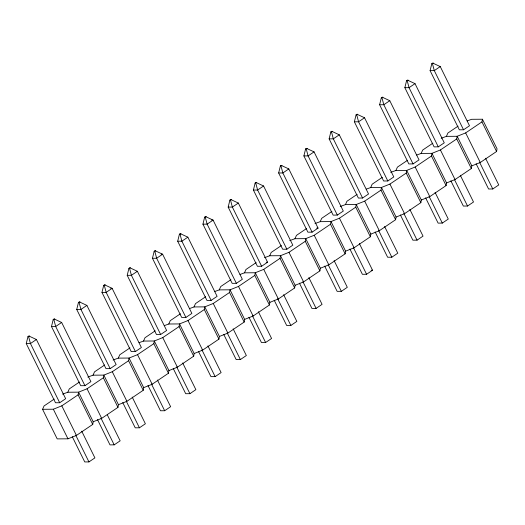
<?xml version="1.0" encoding="UTF-8"?>
<svg xmlns="http://www.w3.org/2000/svg" width="525" height="525" viewBox="0 0 525 525"><rect width="100%" height="100%" fill="white"/><g stroke="black" fill="none" stroke-linecap="round" stroke-linejoin="round"><path stroke-width="0.79" d="M54.226 399.079L44.041 405.963L42.571 409.297L57.199 438.887L67.968 438.815L76.433 435.428L92.735 424.417L78.107 394.826L78.586 392.162L87.052 388.782L103.346 377.77L103.825 375.106L112.291 371.726L128.586 360.708L129.065 358.05L137.53 354.664L153.825 343.652L154.304 340.988L162.77 337.608L179.071 326.589L179.543 323.932L188.009 320.545L204.31 309.533L204.783 306.869L213.248 303.489L229.55 292.478L230.029 289.813L238.494 286.433L254.789 275.415L255.268 272.757L263.734 269.371L280.028 258.359L280.507 255.695L288.973 252.315L305.268 241.297L305.747 238.639L314.213 235.252L330.507 224.241L330.986 221.576L339.452 218.197L355.747 207.185L356.226 204.52L364.691 201.141L380.992 190.122L381.465 187.464L389.931 184.078L406.232 173.066L406.704 170.402L415.17 167.022L431.471 156.004L431.95 153.346L440.416 149.96L456.711 138.948L457.19 136.283L465.655 132.904L481.95 121.892L482.429 119.228L471.653 119.3L467.171 120.927M92.735 424.417L93.207 421.752L78.586 392.162L67.81 392.241L62.58 394.137M93.207 421.752L101.673 418.373L117.974 407.361L118.447 404.696L103.825 375.106L93.05 375.178L87.819 377.075M118.447 404.696L126.919 401.317L143.213 390.298L143.692 387.64L129.065 358.05L118.296 358.122L113.065 360.019M143.692 387.64L152.158 384.254L168.453 373.242L168.932 370.578L154.304 340.988L143.535 341.066L139.053 342.687M168.932 370.578L177.398 367.198L193.692 356.18L194.171 353.522L179.543 323.932L168.774 324.004L164.292 325.631M194.171 353.522L202.637 350.136L218.932 339.124L219.411 336.459L204.783 306.869L194.014 306.948L189.532 308.575M219.411 336.459L227.876 333.08L244.171 322.068L244.65 319.403L230.029 289.813L219.253 289.885L214.771 291.513M244.65 319.403L253.116 316.024L269.41 305.005L269.889 302.348L255.268 272.757L244.493 272.829L240.01 274.457M269.889 302.348L278.355 298.961L294.656 287.949L295.129 285.285L280.507 255.695L269.732 255.767L264.502 257.67M295.129 285.285L303.594 281.905L319.896 270.887L320.368 268.229L305.747 238.639L294.971 238.711L289.741 240.607M320.368 268.229L328.834 264.843L345.135 253.831L345.614 251.167L330.986 221.576L320.217 221.655L314.987 223.552M345.614 251.167L354.08 247.787L370.374 236.775L370.853 234.111L356.226 204.52L345.457 204.593L340.226 206.489M370.853 234.111L379.319 230.731L395.614 219.713L396.093 217.055L381.465 187.464L370.696 187.537L366.214 189.164M396.093 217.055L404.558 213.668L420.853 202.657L421.332 199.992L406.704 170.402L395.935 170.474L390.705 172.377M421.332 199.992L429.798 196.613L446.092 185.594L446.572 182.936L431.95 153.346L421.175 153.418L416.692 155.046M446.572 182.936L455.037 179.55L471.332 168.538L471.811 165.874L457.19 136.283L446.414 136.362L441.184 138.259M471.811 165.874L480.277 162.494L496.578 151.482L497.05 148.818L482.429 119.228M26.25 343.58L27.963 336.617L28.875 336L36.409 339.517L65.658 398.705L59.699 402.734L55.499 402.76L26.25 343.58L30.45 343.547L36.409 339.517M51.489 326.524L53.202 319.561L54.114 318.944L61.648 322.462L90.897 381.642L84.938 385.672L80.738 385.704L51.489 326.524L55.689 326.491L61.648 322.462M76.729 309.461L78.442 302.498L79.354 301.882L86.888 305.406L116.137 364.586L110.178 368.616L105.978 368.642L76.729 309.461L80.929 309.435L86.888 305.406M101.968 292.405L103.681 285.442L104.593 284.826L112.127 288.343L141.376 347.524L135.417 351.553L131.217 351.586L101.968 292.405L106.168 292.373L112.127 288.343L110.729 288.356M127.207 275.343L128.92 268.387L129.833 267.763L137.373 271.287L166.622 330.468L160.657 334.497L156.457 334.523L127.207 275.343L131.407 275.317L137.373 271.287M152.453 258.287L154.16 251.324L155.072 250.707L162.612 254.225L191.861 313.412L185.896 317.441L181.702 317.467L152.453 258.287L156.647 258.254L162.612 254.225L161.208 254.238M177.693 241.224L179.399 234.268L180.318 233.651L187.852 237.169L217.101 296.349L211.135 300.379L206.942 300.412L177.693 241.224L181.886 241.198L187.852 237.169M202.932 224.168L204.638 217.206L205.557 216.589L213.091 220.113L242.34 279.293L236.375 283.323L232.181 283.349L202.932 224.168L207.126 224.142L213.091 220.113L211.693 220.119M228.172 207.113L229.878 200.15L230.797 199.533L238.33 203.05L267.579 262.231L261.621 266.26L257.421 266.293L228.172 207.113L232.365 207.08L238.33 203.05M253.411 190.05L255.124 183.094L256.036 182.47L263.57 185.994L292.819 245.175L286.86 249.204L282.66 249.231L253.411 190.05L257.611 190.024L263.57 185.994M278.65 172.994L280.363 166.031L281.275 165.414L288.809 168.932L318.058 228.113L312.099 232.148L307.899 232.175L278.65 172.994L282.85 172.961L288.809 168.932M303.89 155.932L305.603 148.975L306.515 148.358L314.048 151.876L343.298 211.057L337.339 215.086L333.139 215.119L303.89 155.932L308.09 155.905L314.048 151.876M329.129 138.876L330.842 131.913L331.754 131.296L339.294 134.82L368.543 194.001L362.578 198.03L358.378 198.056L329.129 138.876L333.329 138.849L339.294 134.82M354.375 121.82L356.081 114.857L356.993 114.24L364.534 117.757L393.783 176.938L387.817 180.968L383.624 181L354.375 121.82L358.568 121.787L364.534 117.757M379.614 104.757L381.321 97.801L382.239 97.178L389.773 100.702L419.022 159.882L413.057 163.912L408.863 163.938L379.614 104.757L383.808 104.731L389.773 100.702M404.854 87.701L406.56 80.738L407.479 80.122L415.012 83.639L444.262 142.82L438.296 146.849L434.103 146.882L404.854 87.701L409.047 87.668L415.012 83.639M430.093 70.639L431.799 63.683L432.718 63.066L440.252 66.583L469.501 125.764L463.536 129.793L459.342 129.819L430.093 70.639L434.287 70.612L440.252 66.583M67.81 392.241L69.287 388.907L79.472 382.023M93.05 375.178L94.526 371.844L104.711 364.96M118.296 358.122L119.766 354.788L129.951 347.904M143.535 341.066L145.005 337.733L155.19 330.848M168.774 324.004L170.244 320.67L180.429 313.786M194.014 306.948L195.484 303.614L205.669 296.73M219.253 289.885L220.723 286.552L230.908 279.668M244.493 272.829L245.963 269.496L256.147 262.612M269.732 255.767L271.202 252.433L281.393 245.556M294.971 238.711L296.448 235.377L306.633 228.493M320.217 221.655L321.687 218.321L331.872 211.437M345.457 204.593L346.927 201.259L357.112 194.375M370.696 187.537L372.166 184.203L382.351 177.319M395.935 170.474L397.405 167.14L407.59 160.256M421.175 153.418L422.645 150.084L432.83 143.2M446.414 136.362L447.884 133.028L458.069 126.144M27.963 336.617L29.518 335.993M53.202 319.561L54.758 318.938M78.442 302.498L79.997 301.882M103.681 285.442L105.236 284.819M128.92 268.387L130.476 267.763M154.16 251.324L155.722 250.701M179.399 234.268L180.961 233.645M204.638 217.206L206.2 216.589M229.878 200.15L231.44 199.526M255.124 183.094L256.679 182.47M280.363 166.031L281.918 165.408M305.603 148.975L307.158 148.352M330.842 131.913L332.397 131.296M356.081 114.857L357.637 114.233M381.321 97.801L382.883 97.178M406.56 80.738L408.122 80.115M431.799 63.683L433.361 63.059M42.571 409.297L53.347 409.224L61.812 405.838L78.107 394.826M72.266 436.682L84.748 461.941L88.948 461.915L94.907 457.885L81.71 431.176M97.506 419.619L109.987 444.885L114.188 444.852L120.146 440.823L107.303 414.842M122.745 402.563L135.227 427.822L139.427 427.796L145.386 423.767L132.188 397.064M147.984 385.508L160.466 410.767L164.666 410.734L170.625 406.704L157.428 380.002M173.224 368.445L185.706 393.704L189.906 393.678L195.871 389.648L182.667 362.946M198.463 351.389L210.952 376.648L215.145 376.622L221.11 372.592L207.913 345.883M223.702 334.327L236.191 359.592L240.384 359.559L246.35 355.53L233.152 328.827M248.942 317.271L261.43 342.53L265.624 342.503L271.589 338.474L258.392 311.771M274.188 300.215L286.67 325.474L290.87 325.441L296.828 321.412L283.631 294.709M299.427 283.152L311.909 308.411L316.109 308.385L322.068 304.356L308.871 277.653M324.667 266.096L337.148 291.355L341.348 291.329L347.307 287.3L334.11 260.59M349.906 249.034L362.388 274.299L366.588 274.267L372.547 270.237L359.349 243.534M375.145 231.978L387.627 257.237L391.827 257.211L397.792 253.181L384.589 226.478M400.385 214.922L412.873 240.181L417.067 240.148L423.032 236.119L409.835 209.416M425.624 197.859L438.113 223.118L442.306 223.092L448.271 219.063L435.074 192.36M450.863 180.803L463.352 206.062L467.545 206.036L473.511 202.007L460.313 175.298M476.109 163.741L488.591 189.007L492.785 188.974L498.75 184.944L485.553 158.242M316.66 228.126L318.058 228.113M266.182 262.244L267.579 262.231M371.149 270.25L372.547 270.237M481.95 121.892L496.578 151.482M465.655 132.904L480.277 162.494M463.536 129.793L434.287 70.612L432.449 63.676M479.587 162.271L492.785 188.974M456.711 138.948L471.332 168.538M440.416 149.96L455.037 179.55M438.296 146.849L409.047 87.668L407.203 80.732M454.348 179.327L467.545 206.036M431.471 156.004L446.092 185.594M415.17 167.022L429.798 196.613M413.057 163.912L383.808 104.731L381.964 97.794M429.109 196.389L442.306 223.092M406.232 173.066L420.853 202.657M389.931 184.078L404.558 213.668M387.817 180.968L358.568 121.787L356.724 114.85M403.869 213.445L417.067 240.148M380.992 190.122L395.614 219.713M364.691 201.141L379.319 230.731M362.578 198.03L333.329 138.849L331.485 131.913M378.63 230.508L391.827 257.211M355.747 207.185L370.374 236.775M339.452 218.197L354.08 247.787M337.339 215.086L308.09 155.905L306.246 148.969M353.391 247.564L366.588 274.267M330.507 224.241L345.135 253.831M314.213 235.252L328.834 264.843M312.099 232.148L282.85 172.961L281.006 166.031M328.151 264.62L341.348 291.329M305.268 241.297L319.896 270.887M288.973 252.315L303.594 281.905M286.86 249.204L257.611 190.024L255.767 183.087M302.912 281.682L316.109 308.385M280.028 258.359L294.656 287.949M263.734 269.371L278.355 298.961M261.621 266.26L232.365 207.08L230.527 200.143M277.666 298.738L290.87 325.441M254.789 275.415L269.41 305.005M238.494 286.433L253.116 316.024M236.375 283.323L207.126 224.142L205.282 217.206M252.427 315.801L265.624 342.503M229.55 292.478L244.171 322.068M213.248 303.489L227.876 333.08M211.135 300.379L181.886 241.198L180.042 234.262M227.187 332.857L240.384 359.559M204.31 309.533L218.932 339.124M188.009 320.545L202.637 350.136M185.896 317.441L156.647 258.254L154.803 251.324M201.948 349.913L215.145 376.622M179.071 326.589L193.692 356.18M162.77 337.608L177.398 367.198M160.657 334.497L131.407 275.317L129.563 268.38M176.708 366.975L189.906 393.678M153.825 343.652L168.453 373.242M137.53 354.664L152.158 384.254M135.417 351.553L106.168 292.373L104.324 285.436M151.469 384.031L164.666 410.734M128.586 360.708L143.213 390.298M112.291 371.726L126.919 401.317M110.178 368.616L80.929 309.435L79.085 302.498M126.23 401.093L139.427 427.796M103.346 377.77L117.974 407.361M87.052 388.782L101.673 418.373M84.938 385.672L55.689 326.491L53.845 319.554M100.99 418.149L114.188 444.852M61.812 405.838L76.433 435.428M59.699 402.734L30.45 343.547L28.606 336.617M75.744 435.212L88.948 461.915M53.347 409.224L67.968 438.815"/></g></svg>
